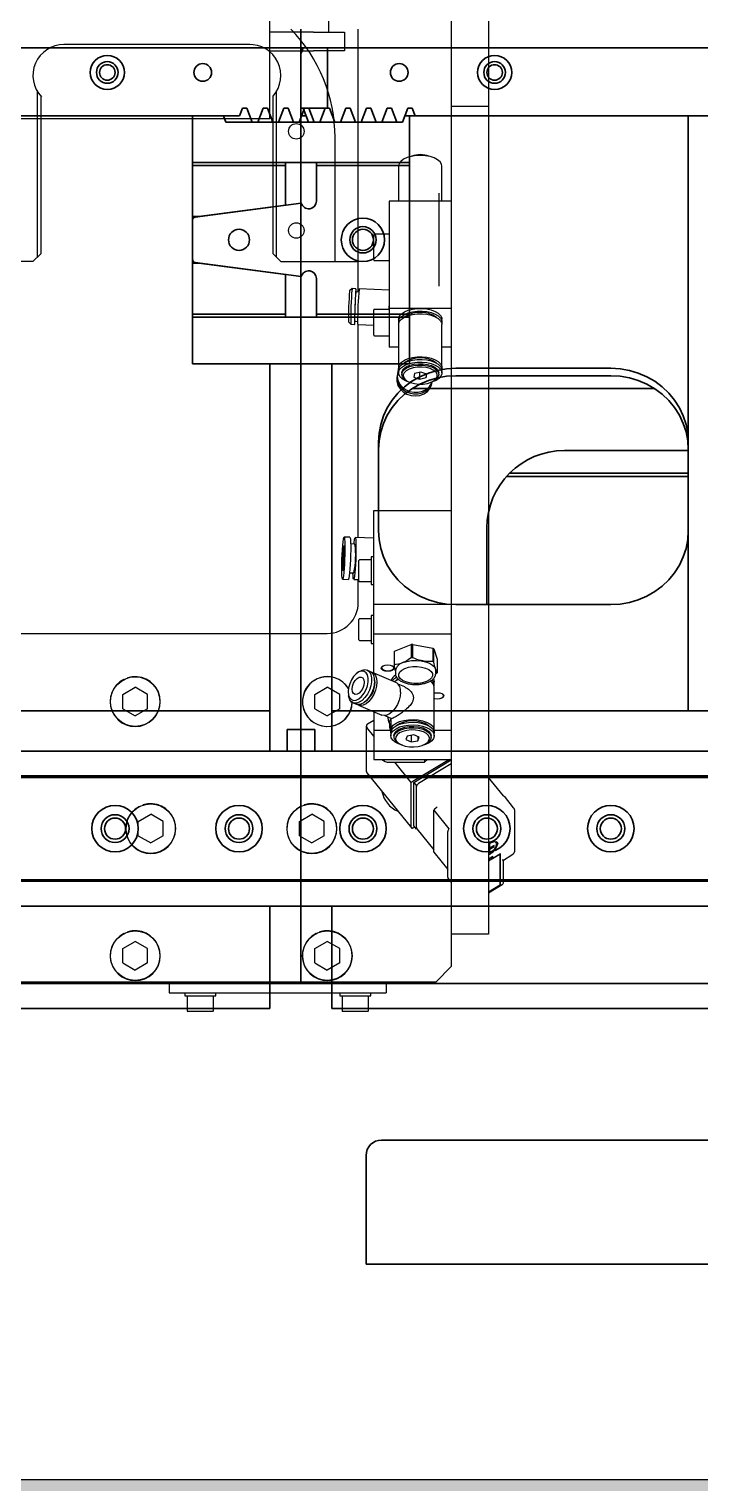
# Model space of a CAD drawing. Header units: inches. Extents: x 16559 to 58559, y 6500 to 36200.
# Drawn here: x 24756.8 to 24973.3, y 29473.2 to 29942.3 of the extents above; entities that cross this region are included whole.
import ezdxf

# ---------------------------------------------------------------- set-up
doc = ezdxf.new("R2010")
doc.units = ezdxf.units.IN
doc.header["$LTSCALE"] = 300
for name, color, linetype in [('CAPANNONE', 4, 'Continuous'), ('MACCHINA', 40, 'Continuous'), ('MORSE', 41, 'Continuous')]:
    doc.layers.add(name, color=color, linetype=linetype)
doc.layers.add('GUIDE', color=4, linetype='Continuous', lineweight=35)

# ---------------------------------------------------------------- blocks, each defined once
blk = doc.blocks.new('A$C2460d640')
at = {"layer": 'GUIDE'}
for p, q in [((0, 269), (0, 275)), ((8.51, 269), (-991.49, 269)), ((8.51, 249.5), (8.51, 269)), ((-19.82, 247), (-18.86, 249.5)), ((-18.86, 249.5), (-17.45, 249.5)), ((-17.45, 249.5), (-15.72, 245)), ((-13.93, 245), (-12.19, 249.5)), ((-12.19, 249.5), (-10.79, 249.5)), ((-10.79, 249.5), (-9.05, 245)), ((-7.26, 245), (-5.52, 249.5)), ((-5.52, 249.5), (-4.12, 249.5)), ((-4.12, 249.5), (-2.38, 245)), ((-0.59, 245), (1.14, 249.5)), ((1.14, 249.5), (2.55, 249.5)), ((2.55, 249.5), (4.28, 245)), ((6.07, 245), (7.81, 249.5)), ((7.81, 249.5), (8.51, 249.5)), ((-19.82, 247), (-963.16, 247)), ((-35, 232), (-35, 247)), ((-24.23, 245), (-25, 247)), ((-15.72, 245), (-24.23, 245)), ((-15.72, 245), (-13.93, 245)), ((-9.05, 245), (-13.93, 245)), ((-9.05, 245), (-7.26, 245)), ((-2.38, 245), (-7.26, 245)), ((-2.38, 245), (-0.59, 245)), ((4.28, 245), (-0.59, 245)), ((0, 232), (0, 245)), ((4.28, 245), (6.07, 245)), ((0, 232), (-35, 232)), ((-35, 182), (-35, 232)), ((0, 232), (0, 182)), ((-35, 167), (-35, 182)), ((-35, 182), (0, 182)), ((0, 167), (0, 182)), ((-35, 167), (0, 167)), ((-10, 55), (-10, 167)), ((0, 49), (0, 167)), ((-10, 55), (-2190, 55)), ((-10, 55), (-10, 42)), ((0, 49), (-4.5, 49)), ((-4.5, 42), (-4.5, 49)), ((0, 42), (0, 49)), ((0, 42), (-2200, 42)), ((0, 34), (0, 42)), ((0, 34), (-2000, 34)), ((0, 33.5), (-2000, 33.5)), ((0, 34), (0, 33.5)), ((0, 33.5), (0, 0.5)), ((0, 0.5), (-2000, 0.5)), ((0, 0), (-2000, 0)), ((0, 0.5), (0, 0)), ((0, -8), (0, 0)), ((0, -8), (-2200, -8)), ((-10, -8), (-10, -33)), ((0, -33), (0, -8)), ((-10, -33), (-2190, -33)), ((-10, -33), (0, -33)), ((-10, -41), (-10, -33)), ((-10, -41), (-2190, -41))]:
    blk.add_line(p, q, dxfattribs=at)
for centre, radius in [((-62.5, 261), 5.5), ((-62.5, 261), 3.5), ((-62.5, 261), 2.5), ((-31.7, 261), 2.85), ((-20, 207), 3.4), ((-60, 17), 7.5), ((-20, 17), 7.5), ((-60, 17), 4.5), ((-60, 17), 3.4), ((-20, 17), 4.5), ((-20, 17), 3.4)]:
    blk.add_circle(centre, radius, dxfattribs=at)
blk = doc.blocks.new('A$C17fb79fa')
at = {"layer": 'GUIDE'}
for p, q in [((0, 275), (0, 269)), ((1.77, 269), (0, 269)), ((0, 269), (0, 255)), ((0.71, 269), (0, 267)), ((8.51, 269), (1.77, 269)), ((1008.51, 269), (8.51, 269)), ((8.51, 269), (8.51, 249.5)), ((0, 249.5), (0, 267)), ((0, 249.5), (0, 247)), ((0, 249.5), (8.51, 249.5)), ((2.44, 245), (0.7, 249.5)), ((8.51, 249.5), (9.21, 249.5)), ((9.21, 249.5), (10.95, 245)), ((12.74, 245), (14.48, 249.5)), ((14.48, 249.5), (15.88, 249.5)), ((15.88, 249.5), (17.62, 245)), ((19.4, 245), (21.14, 249.5)), ((21.14, 249.5), (22.55, 249.5)), ((22.55, 249.5), (24.28, 245)), ((26.07, 245), (27.81, 249.5)), ((27.81, 249.5), (29.21, 249.5)), ((29.21, 249.5), (30.95, 245)), ((32.74, 245), (34.48, 249.5)), ((34.48, 249.5), (35.88, 249.5)), ((35.88, 249.5), (36.84, 247)), ((1.67, 247), (0, 247)), ((0, 247), (0, 232)), ((10.95, 245), (2.44, 245)), ((10.95, 245), (12.74, 245)), ((17.62, 245), (12.74, 245)), ((17.62, 245), (19.4, 245)), ((24.28, 245), (19.4, 245)), ((24.28, 245), (26.07, 245)), ((30.95, 245), (26.07, 245)), ((30.95, 245), (32.74, 245)), ((36.84, 247), (33.51, 247)), ((35, 232), (35, 247)), ((980.18, 247), (36.84, 247)), ((125, 247), (125, 239)), ((125, 55), (125, 239)), ((-35, 232), (-5, 232)), ((-35, 231), (-35, 232)), ((-5, 231), (-35, 231)), ((-35, 214.5), (-35, 231)), ((-5, 232), (-5, 231)), ((-5, 231), (-5, 218.18)), ((5, 232), (0, 232)), ((0, 218.84), (0, 232)), ((5, 232), (35, 232)), ((5, 231), (5, 232)), ((5, 231), (5, 219.5)), ((35, 231), (5, 231)), ((35, 232), (35, 231)), ((35, 183), (35, 231)), ((0.09, 218.85), (-34.13, 214.35)), ((-5, 218.18), (-32.98, 214.5)), ((-32.98, 214.5), (-35, 214.5)), ((-35, 213.36), (-35, 200.64)), ((-35, 199.5), (-35, 183)), ((-32.98, 199.5), (-35, 199.5)), ((-34.13, 199.65), (0.09, 195.15)), ((-5, 195.82), (-32.98, 199.5)), ((-5, 183), (-5, 195.82)), ((0, 182), (0, 195.16)), ((5, 194.5), (5, 183)), ((-35, 183), (-5, 183)), ((-35, 182), (-35, 183)), ((-5, 183), (-5, 182)), ((5, 183), (35, 183)), ((5, 182), (5, 183)), ((35, 183), (35, 182)), ((-5, 182), (-35, 182)), ((0, 182), (0, 167)), ((0, 182), (5, 182)), ((35, 182), (5, 182)), ((35, 167), (35, 182)), ((35, 167), (0, 167)), ((0, 167), (0, 49)), ((10, 55), (10, 167)), ((100, 165.57), (50, 165.57)), ((100, 163.16), (50, 163.16)), ((114.11, 159), (35.89, 159)), ((25, 141.73), (25, 113.12)), ((125, 139), (85, 139)), ((125, 131.66), (67.3, 131.66)), ((125, 130.66), (66.36, 130.66)), ((60, 114), (60, 89.28)), ((50, 89.28), (100, 89.28)), ((10, 55), (10, 42)), ((3990, 55), (10, 55)), ((4.5, 49), (0, 49)), ((0, 49), (0, 42)), ((4.5, 49), (4.5, 42)), ((4000, 42), (0, 42)), ((0, 42), (0, 34)), ((4000, 34), (0, 34)), ((0, 34), (0, 33.5)), ((4000, 33.5), (0, 33.5)), ((0, 33.5), (0, 0.5)), ((4000, 0.5), (0, 0.5)), ((0, 0.5), (0, 0)), ((4000, 0), (0, 0)), ((0, 0), (0, -8)), ((4000, -8), (0, -8)), ((0, -8), (0, -33)), ((10, -8), (10, -33)), ((10, -33), (0, -33)), ((3990, -33), (10, -33)), ((10, -41), (10, -33)), ((3990, -41), (10, -41)), ((385.53, -83.5), (26, -83.5)), ((21, -88.5), (21, -119.5)), ((21, -119.5), (21, -123.5)), ((425.53, -123.5), (21, -123.5))]:
    blk.add_line(p, q, dxfattribs=at)
at = {"layer": 'GUIDE', "flags": 128}
for points in [[(50, 165.57), (46.99, 165.39), (44.02, 164.87), (41.13, 164.02), (38.38, 162.84), (35.8, 161.35), (33.42, 159.57), (31.29, 157.54), (29.43, 155.27), (27.86, 152.81), (26.62, 150.18), (25.73, 147.43), (25.18, 144.6), (25, 141.73)], [(125, 141.73), (124.82, 144.6), (124.27, 147.43), (123.38, 150.18), (122.14, 152.81), (120.57, 155.27), (118.71, 157.54), (116.58, 159.57), (114.2, 161.35), (111.62, 162.84), (108.87, 164.02), (105.98, 164.87), (103.01, 165.39), (100, 165.57)], [(50, 163.16), (46.99, 162.98), (44.02, 162.46), (41.13, 161.61), (38.38, 160.43), (35.8, 158.94), (33.42, 157.16), (31.29, 155.13), (29.43, 152.86), (27.86, 150.4), (26.62, 147.77), (25.73, 145.02), (25.18, 142.19), (25, 139.32)], [(125, 139.32), (124.82, 142.19), (124.27, 145.02), (123.38, 147.77), (122.14, 150.4), (120.57, 152.86), (118.71, 155.13), (116.58, 157.16), (114.2, 158.94), (111.62, 160.43), (108.87, 161.61), (105.98, 162.46), (103.01, 162.98), (100, 163.16)], [(25, 113.12), (25.18, 110.25), (25.73, 107.41), (26.62, 104.67), (27.86, 102.04), (29.43, 99.58), (31.29, 97.31), (33.42, 95.28), (35.8, 93.5), (38.38, 92.01), (41.13, 90.83), (44.02, 89.97), (46.99, 89.45), (50, 89.28)], [(100, 89.28), (103.01, 89.45), (105.98, 89.97), (108.87, 90.83), (111.62, 92.01), (114.2, 93.5), (116.58, 95.28), (118.71, 97.31), (120.57, 99.58), (122.14, 102.04), (123.38, 104.67), (124.27, 107.41), (124.82, 110.25), (125, 113.12)]]:
    blk.add_lwpolyline(points, dxfattribs=at)
at = {"layer": 'GUIDE'}
for centre, radius in [((31.7, 261), 2.85), ((62.5, 261), 5.5), ((62.5, 261), 3.5), ((62.5, 261), 2.5), ((20, 207), 7), ((20, 207), 4.25), ((20, 207), 3.4), ((20, 17), 7.5), ((60, 17), 7.5), ((100, 17), 7.5), ((20, 17), 4.5), ((20, 17), 3.4), ((60, 17), 4.5), ((60, 17), 3.4), ((100, 17), 4.5), ((100, 17), 3.4)]:
    blk.add_circle(centre, radius, dxfattribs=at)
for centre, radius, start, end in [((2.5, 219.5), 2.5, 195, 0), ((-34, 213.36), 1, 97.5, 180), ((-34, 200.64), 1, 180, 262.5), ((2.5, 194.5), 2.5, 0, 165), ((85, 114), 25, 90, 180), ((26, -88.5), 5, 90, 180)]:
    blk.add_arc(centre, radius, start, end, dxfattribs=at)
blk = doc.blocks.new('A$Ced154922')
at = {"layer": 'MACCHINA', "linetype": 'Continuous', "lineweight": 25}
for p, q in [((1109, -397.97), (1109, -392.97)), ((1090, -397.14), (1090, -394.31)), ((1090, -424.8), (1090, -397.14)), ((1104, -397.97), (1090, -397.97)), ((1104, -397.97), (1114, -397.97)), ((1114, -397.97), (1114, -403.97)), ((1090, -403.97), (1104, -403.97)), ((1114, -403.97), (1104, -403.97)), ((1090, -425.97), (964, -425.97)), ((1090, -425.97), (1090, -424.8))]:
    blk.add_line(p, q, dxfattribs=at)
blk = doc.blocks.new('A$C35a7cedc1')
at = {"layer": 'MORSE'}
for p, q in [((60.5, -80), (60.5, -689)), ((48.5, -150), (48.5, -699.5)), ((18.5, -481.83), (18.5, -397)), ((-16.5, -402), (-76.5, -402)), ((-85, -470.5), (-85, -417.27)), ((-8, -417.27), (-8, -470.5)), ((-84, -418.61), (-84, -469.5)), ((-9, -469.5), (-9, -418.61)), ((60.5, -422), (48.5, -422)), ((11, -472), (11, -432)), ((31.5, -441.19), (31.5, -441.27)), ((31.5, -441.27), (31.5, -452.49)), ((45.5, -452.49), (45.5, -441.27)), ((28.5, -452.49), (28.5, -499.64)), ((48.5, -452.49), (28.5, -452.49)), ((23.5, -471.49), (23.5, -463.39)), ((28.5, -463.19), (23.7, -463.19)), ((-86.5, -472), (-151.5, -472)), ((-84, -469.5), (-86.5, -472)), ((-6.5, -472), (-9, -469.5)), ((-6.5, -472), (18.5, -472)), ((23.7, -471.69), (28.5, -471.69)), ((16.48, -480.76), (15.7, -481.48)), ((17.73, -480.81), (16.48, -480.76)), ((18.62, -481.84), (17.69, -481.8)), ((28.5, -481.2), (18.73, -480.84)), ((23.5, -495.74), (23.5, -487.64)), ((28.5, -487.44), (23.7, -487.44)), ((48.5, -487.14), (28.5, -487.14)), ((15.34, -491.47), (16.06, -492.25)), ((16.06, -492.25), (17.31, -492.3)), ((17.35, -491.3), (18.28, -491.33)), ((18.31, -492.33), (23.5, -492.52)), ((18.5, -561.12), (18.5, -492.34)), ((31.5, -490.64), (31.5, -491.5)), ((31.5, -492.37), (31.5, -506.22)), ((45.47, -491.8), (45.45, -491.93)), ((45.5, -491.5), (45.5, -490.64)), ((45.5, -506.22), (45.5, -492.37)), ((23.7, -495.94), (28.5, -495.94)), ((31.5, -499.64), (28.5, -499.64)), ((48.5, -499.64), (45.5, -499.64)), ((31.5, -506.13), (31.13, -508.29)), ((45.47, -506.52), (45.45, -506.66)), ((31.05, -508.79), (30.94, -509.41)), ((31.5, -507.09), (31.5, -507.96)), ((32.5, -507.96), (32.5, -508.39)), ((33.6, -510.12), (34.01, -510.41)), ((36.61, -508.16), (36.41, -509.31)), ((36.41, -509.31), (38.3, -509.97)), ((38.7, -507.67), (36.61, -508.16)), ((38.3, -507.76), (38.3, -509.97)), ((38.3, -509.97), (40.39, -509.48)), ((40.59, -508.33), (38.7, -507.67)), ((40.39, -508.26), (40.39, -509.48)), ((40.39, -509.48), (40.59, -508.33)), ((42.27, -511.35), (42.36, -510.88)), ((42.99, -510.41), (43.4, -510.12)), ((44.5, -508.39), (44.5, -507.96)), ((45.5, -507.96), (45.5, -507.09)), ((23.5, -552.37), (48.5, -552.37)), ((23.5, -604.77), (23.5, -552.37)), ((15.81, -560.97), (13.92, -560.91)), ((23.5, -561.31), (17.51, -561.09)), ((23.5, -561.87), (23.5, -561.87)), ((48.5, -561.87), (48.5, -561.87)), ((17.43, -563.19), (16.05, -563.14)), ((23.5, -567.27), (22.7, -567.27)), ((22.7, -567.27), (22.7, -576.27)), ((18.7, -575.07), (18.7, -568.47)), ((22.7, -568.27), (18.9, -568.27)), ((13.42, -574.5), (15.31, -574.57)), ((15.71, -572.43), (17.09, -572.48)), ((17.01, -574.58), (18.7, -574.64)), ((18.5, -582), (18.5, -574.63)), ((18.9, -575.27), (22.7, -575.27)), ((22.7, -576.27), (23.5, -576.27)), ((23.5, -586.27), (22.7, -586.27)), ((22.7, -586.27), (22.7, -595.27)), ((48.5, -582.68), (23.5, -582.68)), ((18.7, -594.07), (18.7, -587.47)), ((22.7, -587.27), (18.9, -587.27)), ((-158.7, -592), (8.5, -592)), ((18.9, -594.27), (22.7, -594.27)), ((22.7, -595.27), (23.5, -595.27)), ((23.5, -592.18), (48.5, -592.18)), ((30.23, -597.76), (35.53, -595.58)), ((35.53, -595.58), (35.53, -599.91)), ((36.08, -599.87), (36.08, -595.54)), ((36.08, -595.54), (42.5, -596.75)), ((30.03, -598.02), (30.03, -602.35)), ((30.23, -602.09), (30.23, -597.76)), ((42.5, -596.75), (42.5, -601.08)), ((42.86, -601.29), (42.86, -596.96)), ((42.86, -596.96), (43.97, -600.35)), ((43.97, -600.35), (43.97, -604.68)), ((18.7, -604.39), (18.18, -604.76)), ((22.27, -604.25), (21.31, -603.84)), ((30.64, -607.81), (23.03, -604.57)), ((30.52, -603.95), (30.52, -604.99)), ((43.48, -604.99), (43.47, -605.16)), ((43.48, -604.99), (43.48, -603.95)), ((43.55, -605.08), (43.77, -604.94)), ((-57.5, -611.69), (-53.5, -609.38)), ((-57.15, -606.83), (-57.13, -606.87)), ((-55.98, -606.39), (-56, -606.35)), ((-49.5, -611.69), (-53.5, -609.38)), ((4.5, -611.69), (8.5, -609.38)), ((4.85, -606.83), (4.87, -606.87)), ((6.02, -606.39), (6, -606.35)), ((12.5, -611.69), (8.5, -609.38)), ((33.47, -609.29), (31.41, -608.41)), ((43, -608.55), (43, -607.68)), ((43, -623.27), (43, -609.42)), ((-57.5, -616.31), (-57.5, -611.69)), ((-49.5, -616.31), (-49.5, -611.69)), ((4.5, -616.31), (4.5, -611.69)), ((12.5, -616.31), (12.5, -611.69)), ((15.3, -611.52), (15.39, -612.16)), ((16.81, -614.42), (17.76, -614.83)), ((-57.5, -616.31), (-53.5, -618.62)), ((-49.5, -616.31), (-53.5, -618.62)), ((4.5, -616.31), (8.5, -618.62)), ((12.5, -616.31), (8.5, -618.62)), ((18.52, -615.15), (26.13, -618.39)), ((23.5, -617.27), (23.5, -632.68)), ((27.1, -618.53), (29.17, -619.41)), ((28.03, -618.93), (28.03, -619.35)), ((28.23, -619.09), (28.23, -619.01)), ((21.07, -621.9), (21.07, -636.4)), ((23.5, -625.18), (21.25, -622.4)), ((21.5, -621.19), (23.5, -619.98)), ((23.5, -623.18), (28.9, -623.18)), ((28.52, -620.95), (28.52, -621.99)), ((29, -619.34), (29, -623.27)), ((43, -623.18), (48.5, -623.18)), ((29, -624.14), (29, -625)), ((30, -625), (30, -625.44)), ((31.1, -627.17), (31.51, -627.46)), ((34.24, -625.12), (33.82, -626.26)), ((33.82, -626.26), (35.58, -627.01)), ((36.42, -624.74), (34.24, -625.12)), ((35.58, -624.88), (35.58, -627.01)), ((35.58, -627.01), (37.76, -626.62)), ((38.18, -625.48), (36.42, -624.74)), ((37.76, -625.31), (37.76, -626.62)), ((37.76, -626.62), (38.18, -625.48)), ((40.49, -627.46), (40.9, -627.17)), ((42, -625.44), (42, -625)), ((43, -625), (43, -624.14)), ((23.5, -632.68), (48.5, -632.68)), ((47.88, -632.68), (35.59, -640.13)), ((36.41, -640.14), (48.5, -632.81)), ((39.85, -632.68), (39.85, -633.56)), ((39.85, -633.56), (40.85, -632.68)), ((48.5, -632.31), (48.5, -632.31)), ((21.3, -637.03), (35.63, -654.77)), ((28.5, -633.56), (39.85, -633.56)), ((35.59, -640.13), (30.27, -633.56)), ((48.5, -634.06), (37.91, -640.48)), ((35.59, -654.63), (35.59, -640.13)), ((36.41, -654.14), (36.41, -640.14)), ((36.41, -640.14), (37.27, -641.2)), ((37.27, -655.2), (37.26, -641.41)), ((37.27, -641.34), (37.27, -641.2)), ((65.32, -644.43), (60.5, -638.47)), ((-50.98, -647.39), (-51, -647.35)), ((1.02, -647.39), (1, -647.35)), ((68.61, -648.26), (65.63, -644.57)), ((-52.5, -652.69), (-48.5, -650.38)), ((-52.15, -647.83), (-52.13, -647.87)), ((-44.5, -652.69), (-48.5, -650.38)), ((-0.5, -652.69), (3.5, -650.38)), ((-0.15, -647.83), (-0.13, -647.87)), ((7.5, -652.69), (3.5, -650.38)), ((42.87, -649.05), (47.75, -655.08)), ((42.87, -662.6), (42.87, -649.05)), ((69.05, -661.77), (69.05, -649.52)), ((-52.5, -657.31), (-52.5, -652.69)), ((-44.5, -657.31), (-44.5, -652.69)), ((-0.5, -657.31), (-0.5, -652.69)), ((7.5, -657.31), (7.5, -652.69)), ((37.27, -655.2), (36.41, -654.14)), ((36.41, -654.64), (36.68, -654.47)), ((37.44, -655.1), (37.27, -655.2)), ((37.4, -655.04), (42.87, -661.81)), ((47.36, -670.71), (47.36, -655.96)), ((-52.5, -657.31), (-48.5, -659.62)), ((-44.5, -657.31), (-48.5, -659.62)), ((-0.5, -657.31), (3.5, -659.62)), ((7.5, -657.31), (3.5, -659.62)), ((60.5, -660.63), (60.99, -661.23)), ((60.5, -660.66), (60.52, -660.65)), ((60.5, -661.03), (60.99, -661.63)), ((60.99, -661.23), (60.99, -660.02)), ((62.35, -660.41), (60.99, -661.23)), ((60.99, -661.63), (62.35, -660.81)), ((62.14, -660.54), (62.35, -660.81)), ((62.99, -659.5), (62.77, -659.17)), ((63.12, -659.88), (62.99, -659.52)), ((42.87, -662.6), (47.36, -668.14)), ((60.83, -662.81), (60.5, -662.42)), ((64.18, -663.3), (60.5, -665.54)), ((60.5, -664.73), (61.89, -663.89)), ((61.61, -664.26), (60.5, -664.93)), ((60.99, -662.85), (60.99, -661.63)), ((61.5, -664.13), (61.61, -664.26)), ((61.61, -664.26), (61.89, -664.61)), ((64.39, -663.1), (61.89, -664.61)), ((61.89, -664.61), (61.89, -663.89)), ((64.27, -673.16), (64.27, -663.17)), ((64.39, -673.15), (64.39, -663.1)), ((65.33, -665.15), (68.09, -663.48)), ((65.39, -672.19), (65.39, -665.05)), ((47.48, -671.11), (48.5, -672.37)), ((60.5, -675.72), (64.91, -673.05)), ((64.39, -673.15), (60.5, -675.54)), ((64.27, -673), (64.39, -673.15)), ((-57.15, -688.83), (-57.13, -688.87)), ((-55.98, -688.39), (-56, -688.35)), ((4.85, -688.83), (4.87, -688.87)), ((6.02, -688.39), (6, -688.35)), ((60.5, -689), (48.5, -689)), ((-57.5, -693.69), (-53.5, -691.38)), ((-57.5, -698.31), (-57.5, -693.69)), ((-49.5, -693.69), (-53.5, -691.38)), ((-49.5, -698.31), (-49.5, -693.69)), ((4.5, -693.69), (8.5, -691.38)), ((4.5, -698.31), (4.5, -693.69)), ((12.5, -693.69), (8.5, -691.38)), ((12.5, -698.31), (12.5, -693.69)), ((-57.5, -698.31), (-53.5, -700.62)), ((-49.5, -698.31), (-53.5, -700.62)), ((4.5, -698.31), (8.5, -700.62)), ((12.5, -698.31), (8.5, -700.62)), ((43.5, -704.5), (48.5, -699.5)), ((43.5, -704.5), (-196.5, -704.5)), ((-74, -704.5), (-73.5, -705)), ((-73.5, -704.5), (-73.5, -705)), ((28.5, -705), (-73.5, -705)), ((-42.5, -705), (-42.5, -708)), ((-42.5, -708), (27.5, -708)), ((-37.5, -708), (-37.5, -709)), ((-35, -704.5), (-35, -705)), ((-30, -705), (-30, -704.5)), ((-27.5, -709), (-27.5, -708)), ((12.5, -708), (12.5, -709)), ((15, -704.5), (15, -705)), ((20, -705), (20, -704.5)), ((22.5, -709), (22.5, -708)), ((27.5, -705), (27.5, -708)), ((28.5, -705), (28.5, -704.5)), ((28.5, -705), (29, -704.5)), ((-37.5, -709), (-27.5, -709)), ((-36.75, -709), (-36.75, -713.8)), ((-28.25, -713.8), (-28.25, -709)), ((12.5, -709), (22.5, -709)), ((13.25, -709), (13.25, -713.8)), ((21.75, -713.8), (21.75, -709)), ((-28.45, -714), (-36.55, -714)), ((21.55, -714), (13.45, -714))]:
    blk.add_line(p, q, dxfattribs=at)
at = {"layer": 'MORSE', "color": 4}
for p, q in [((44.5, -450), (44.5, -480)), ((60.5, -497), (60.5, -527))]:
    blk.add_line(p, q, dxfattribs=at)
at = {"layer": 'MORSE', "flags": 128}
for points in [[(45.5, -441.27), (45.36, -440.58), (44.88, -439.83), (44.08, -439.16), (43, -438.59), (41.69, -438.16), (40.22, -437.88), (38.67, -437.77), (37.11, -437.84), (35.62, -438.08), (34.27, -438.48), (33.14, -439.02), (32.27, -439.68), (31.72, -440.41), (31.5, -441.19)], [(17.76, -481.81), (17.76, -481.26), (17.74, -480.87), (17.71, -480.84), (17.67, -481.17), (17.62, -481.83), (17.56, -482.8), (17.5, -483.99), (17.44, -485.35), (17.39, -486.79), (17.34, -488.21), (17.31, -489.53), (17.28, -490.66), (17.28, -491.53)], [(31.5, -490.64), (31.53, -490.34), (31.83, -489.57), (32.47, -488.85), (33.42, -488.23), (34.62, -487.72), (36.01, -487.36), (37.53, -487.17), (39.1, -487.15), (40.63, -487.3), (42.06, -487.62), (43.31, -488.09), (44.32, -488.69), (45.04, -489.39), (45.43, -490.15), (45.5, -490.64)], [(17.28, -491.53), (17.28, -492.09), (17.31, -492.3), (17.34, -492.15), (17.39, -491.64), (17.41, -491.3)], [(17.32, -490.66), (17.33, -491.15), (17.35, -491.3)], [(31.5, -492.37), (31.53, -492.07), (31.83, -491.3), (32.47, -490.59), (33.42, -489.96), (34.62, -489.46), (36.01, -489.1), (37.53, -488.9), (39.1, -488.88), (40.63, -489.03), (42.06, -489.35), (43.31, -489.83), (44.32, -490.43), (45.04, -491.12), (45.43, -491.88), (45.5, -492.37)], [(31.55, -491.93), (31.53, -491.2), (31.83, -490.43), (32.47, -489.72), (33.42, -489.09), (34.62, -488.59), (36.01, -488.23), (37.53, -488.04), (39.1, -488.01), (40.63, -488.17), (42.06, -488.49), (43.31, -488.96), (44.32, -489.56), (45.04, -490.26), (45.43, -491.02), (45.47, -491.8)], [(31.5, -507.09), (31.53, -506.79), (31.83, -506.02), (32.47, -505.31), (33.42, -504.68), (34.62, -504.18), (36.01, -503.82), (37.53, -503.62), (39.1, -503.6), (40.63, -503.76), (42.06, -504.08), (43.31, -504.55), (44.32, -505.15), (45.04, -505.84), (45.43, -506.6), (45.5, -507.09)], [(31.55, -506.66), (31.53, -505.93), (31.83, -505.16), (32.47, -504.44), (33.42, -503.82), (34.62, -503.31), (36.01, -502.95), (37.53, -502.76), (39.1, -502.74), (40.63, -502.89), (42.06, -503.21), (43.31, -503.68), (44.32, -504.28), (45.04, -504.98), (45.43, -505.74), (45.47, -506.52)], [(35.41, -511.1), (34.94, -510.97), (33.69, -510.5), (32.68, -509.9), (31.96, -509.2), (31.57, -508.44), (31.53, -507.66), (31.83, -506.89), (32.47, -506.17), (33.42, -505.55), (34.62, -505.04), (36.01, -504.68), (37.53, -504.49), (39.1, -504.47), (40.63, -504.62), (42.06, -504.94), (43.31, -505.41), (44.32, -506.01), (45.04, -506.71), (45.43, -507.47), (45.47, -508.25)], [(32.5, -507.96), (32.63, -507.33), (33.13, -506.62), (33.96, -505.99), (35.08, -505.49), (36.42, -505.14), (37.88, -504.97), (39.38, -504.99), (40.83, -505.19), (42.13, -505.57), (43.21, -506.1), (43.98, -506.74), (44.42, -507.46), (44.5, -507.96)], [(33.6, -510.12), (33.36, -509.94), (32.75, -509.25), (32.5, -508.51), (32.63, -507.76), (33.13, -507.05), (33.96, -506.43), (35.08, -505.92), (36.42, -505.58), (37.88, -505.4), (39.38, -505.42), (40.83, -505.62), (42.13, -506), (43.21, -506.53), (43.98, -507.17), (44.42, -507.89), (44.48, -508.64)], [(43.98, -509.06), (43.91, -508.34), (43.48, -507.65), (42.71, -507.05), (41.65, -506.57), (40.37, -506.24), (38.97, -506.08), (37.53, -506.11), (36.17, -506.33), (34.96, -506.72), (33.99, -507.25), (33.33, -507.89), (33.02, -508.59), (33.09, -509.3), (33.52, -509.99), (34.29, -510.59), (35.35, -511.08), (36.63, -511.41), (38.03, -511.56), (39.47, -511.53), (40.83, -511.31), (42.04, -510.92), (43.01, -510.39), (43.67, -509.76), (43.98, -509.06)], [(30.94, -509.41), (30.92, -509.51), (30.92, -510.76), (31.28, -511.99), (31.97, -513.11), (32.95, -514.06), (34.17, -514.78), (35.53, -515.23), (36.97, -515.37), (38.38, -515.19), (39.68, -514.72), (40.78, -513.97), (41.63, -512.99), (42.16, -511.86), (42.27, -511.35)], [(31.1, -508.54), (30.98, -509.51), (31.16, -510.76), (31.69, -511.94), (32.54, -512.99), (33.64, -513.83), (34.94, -514.42), (36.35, -514.71), (37.79, -514.69), (39.15, -514.37), (40.37, -513.75), (41.35, -512.88), (42.04, -511.82), (42.35, -510.88)], [(31.13, -508.29), (31.07, -509.01), (31.25, -510.26), (31.78, -511.44), (32.62, -512.49), (33.73, -513.33), (35.03, -513.92), (36.44, -514.21), (37.87, -514.2), (39.24, -513.87), (40.45, -513.25), (41.43, -512.38), (42.13, -511.32), (42.3, -510.9)], [(45.47, -508.25), (45.17, -509.02), (44.53, -509.74), (43.58, -510.36), (42.38, -510.87), (41.59, -511.1)], [(13.17, -571.09), (13.18, -569.64), (13.22, -568.09), (13.29, -566.51), (13.37, -565), (13.47, -563.64), (13.58, -562.49), (13.7, -561.62), (13.81, -561.09), (13.92, -560.91), (14.01, -561.09), (14.09, -561.63), (14.14, -562.5), (14.16, -563.65), (14.16, -565.02), (14.14, -566.53), (14.09, -568.1), (14.01, -569.66), (13.92, -571.11), (13.81, -572.37), (13.7, -573.38), (13.58, -574.09), (13.47, -574.45), (13.37, -574.45), (13.29, -574.08), (13.22, -573.37), (13.18, -572.36), (13.17, -571.09)], [(15.81, -560.97), (15.91, -561.16), (15.98, -561.7), (16.03, -562.57), (16.06, -563.72), (16.06, -565.09), (16.03, -566.6), (15.98, -568.17), (15.91, -569.73), (15.81, -571.17), (15.71, -572.44), (15.59, -573.45), (15.48, -574.16), (15.37, -574.52), (15.31, -574.57)], [(17.12, -563.17), (17.17, -562.66), (17.29, -561.8), (17.4, -561.27), (17.51, -561.09), (17.6, -561.27), (17.67, -561.81), (17.72, -562.67), (17.75, -563.81), (17.75, -565.17), (17.72, -566.67), (17.67, -568.23), (17.6, -569.77), (17.51, -571.21), (17.4, -572.47), (17.29, -573.47), (17.17, -574.17), (17.06, -574.53), (16.96, -574.53), (16.88, -574.17), (16.82, -573.46), (16.78, -572.47)], [(13.96, -565.71), (13.95, -564.77), (13.91, -564.1), (13.85, -563.75), (13.78, -563.75), (13.69, -564.1), (13.6, -564.77), (13.52, -565.7), (13.45, -566.81), (13.4, -567.99), (13.38, -569.16), (13.38, -570.19), (13.4, -571), (13.45, -571.52), (13.52, -571.7), (13.6, -571.52), (13.69, -571.01), (13.78, -570.2), (13.85, -569.17), (13.91, -568), (13.95, -566.82), (13.96, -565.71)], [(15.25, -610.79), (15.37, -611.89), (15.72, -612.76), (16.28, -613.35), (17, -613.61), (17.83, -613.51), (18.71, -613.08), (19.58, -612.33), (20.36, -611.33), (21, -610.14), (21.46, -608.87), (21.7, -607.59), (21.7, -606.41), (21.46, -605.42), (21, -604.68), (20.36, -604.25), (19.58, -604.17), (18.71, -604.44), (17.83, -605.04), (17, -605.92), (16.28, -607.02), (15.72, -608.26), (15.37, -609.55), (15.25, -610.79)], [(18.7, -604.39), (18.83, -604.3), (19.76, -603.83), (20.65, -603.69), (21.44, -603.9), (22.08, -604.43), (22.53, -605.26), (22.76, -606.34), (22.76, -607.58), (22.53, -608.93), (22.08, -610.29), (21.44, -611.57), (20.65, -612.71), (19.76, -613.61), (18.83, -614.24), (17.91, -614.54), (17.06, -614.51), (16.34, -614.14), (15.79, -613.45), (15.45, -612.49), (15.39, -612.16)], [(22.63, -604.45), (22.77, -604.48), (23.49, -604.86), (24.04, -605.54), (24.38, -606.5), (24.5, -607.67)], [(28, -604.23), (27.2, -604.15), (26.52, -603.93), (26.06, -603.59), (25.9, -603.18), (26.06, -602.78), (26.52, -602.44), (27.2, -602.21), (28, -602.13), (28.8, -602.21), (29.48, -602.44), (29.94, -602.78), (30.1, -603.18), (29.94, -603.59), (29.48, -603.93), (28.8, -604.15), (28, -604.23)], [(26.33, -602.55), (26.15, -602.72), (26, -603.1), (26.15, -603.48), (26.59, -603.8), (27.23, -604.02), (28, -604.1), (28.77, -604.02), (29.41, -603.8), (29.85, -603.48), (30, -603.1)], [(30, -603.1), (29.85, -602.72), (29.67, -602.55)], [(33.52, -603.3), (34.74, -602.92), (36.11, -602.71), (37.54, -602.69), (38.94, -602.85), (40.2, -603.19), (41.24, -603.68), (42, -604.29), (42.41, -604.98), (42.46, -605.69), (42.13, -606.39), (41.46, -607.02), (40.48, -607.54), (39.26, -607.92), (37.89, -608.13), (36.46, -608.15), (35.06, -607.99), (33.8, -607.65), (32.76, -607.16), (32, -606.55), (31.59, -605.86), (31.54, -605.15), (31.87, -604.45), (32.54, -603.82), (33.52, -603.3)], [(32.89, -601.44), (34.21, -601.02), (35.69, -600.77), (37.25, -600.71), (38.79, -600.83), (40.23, -601.14), (41.48, -601.61), (42.47, -602.21), (43.15, -602.92), (43.46, -603.68), (43.48, -603.95)], [(20.44, -607.75), (20.32, -608.7), (19.98, -609.68), (19.46, -610.57), (18.83, -611.25), (18.15, -611.64), (17.52, -611.71), (17, -611.43), (16.66, -610.85), (16.54, -610.03), (16.66, -609.07), (17, -608.09), (17.52, -607.21), (18.15, -606.53), (18.83, -606.13), (19.46, -606.07), (19.98, -606.34), (20.32, -606.93), (20.44, -607.75)], [(23.74, -607.35), (23.62, -608.65), (23.28, -610.02), (22.73, -611.35), (22.01, -612.57), (21.16, -613.6), (20.25, -614.37), (19.31, -614.84), (18.43, -614.97), (17.76, -614.83)], [(24.5, -607.67), (24.38, -608.98), (24.04, -610.34), (23.49, -611.67), (22.77, -612.89), (21.93, -613.92), (21.01, -614.69), (20.08, -615.16), (19.19, -615.3), (18.4, -615.09), (18.16, -614.95)], [(23.73, -606.97), (23.74, -607.01), (23.85, -608.05)], [(30.06, -607.57), (30.67, -607.15), (31.39, -606.78)], [(30.74, -607.11), (31.2, -606.75), (31.29, -606.69)], [(42.72, -606.71), (42.87, -607.02), (43, -607.68)], [(32.12, -610.91), (32, -612.22), (31.65, -613.58), (31.1, -614.92), (30.38, -616.13), (29.54, -617.16), (28.62, -617.93), (27.69, -618.4), (26.8, -618.54), (26.13, -618.39)], [(43, -611.26), (43.2, -611.21), (44, -611.13), (44.8, -611.21), (45.48, -611.44), (45.94, -611.78), (46.1, -612.18), (45.94, -612.59), (45.48, -612.93), (44.8, -613.15), (44, -613.23)], [(43, -612.96), (43.23, -613.02), (44, -613.1), (44.77, -613.02), (45.41, -612.8), (45.85, -612.48), (46, -612.1)], [(44, -613.23), (43.2, -613.15), (43, -613.11)], [(46, -612.1), (45.85, -611.72), (45.67, -611.55)], [(28.52, -620.95), (28.6, -620.43), (29, -619.72)], [(29.05, -623.71), (29, -623.16), (29.23, -622.38), (29.79, -621.65), (30.67, -621), (31.81, -620.47), (33.17, -620.07), (34.66, -619.84), (36.23, -619.77), (37.78, -619.89), (39.24, -620.17), (40.54, -620.61), (41.61, -621.18), (42.4, -621.86), (42.87, -622.6), (43, -623.39), (42.95, -623.71)], [(29, -624.14), (29, -624.03), (29.23, -623.25), (29.79, -622.52), (30.67, -621.87), (31.81, -621.33), (33.17, -620.94), (34.66, -620.7), (36.23, -620.64), (37.78, -620.75), (39.24, -621.04), (40.54, -621.47), (41.61, -622.05), (42.4, -622.72), (42.87, -623.47), (43, -624.14)], [(31.46, -627.67), (30.39, -627.1), (29.6, -626.42), (29.13, -625.67), (29, -624.89), (29.23, -624.12), (29.79, -623.39), (30.67, -622.74), (31.81, -622.2), (33.17, -621.8), (34.66, -621.57), (36.23, -621.51), (37.78, -621.62), (39.24, -621.9), (40.54, -622.34), (41.61, -622.91), (42.4, -623.59), (42.87, -624.34), (43, -625.12), (42.77, -625.89), (42.21, -626.62), (41.33, -627.27), (40.19, -627.81), (39.09, -628.14)], [(30, -625), (30.06, -624.59), (30.45, -623.86), (31.2, -623.21), (32.24, -622.67), (33.52, -622.27), (34.96, -622.05), (36.46, -622.01), (37.94, -622.17), (39.29, -622.5), (40.43, -622.98), (41.3, -623.6), (41.83, -624.3), (42, -625)], [(31.1, -627.17), (31.1, -627.17), (30.39, -626.5), (30.04, -625.77), (30.06, -625.02), (30.45, -624.29), (31.2, -623.64), (32.24, -623.1), (33.52, -622.71), (34.96, -622.48), (36.46, -622.45), (37.94, -622.6), (39.29, -622.93), (40.43, -623.42), (41.3, -624.03), (41.83, -624.73), (42, -625.48), (41.79, -626.23), (41.22, -626.92), (40.9, -627.17)], [(32.43, -627.96), (33.64, -628.35), (35.01, -628.58), (36.44, -628.61), (37.84, -628.46), (39.12, -628.14), (40.19, -627.65), (40.97, -627.05), (41.41, -626.37), (41.48, -625.65), (41.18, -624.95), (40.53, -624.31), (39.57, -623.78), (38.36, -623.39), (36.99, -623.17), (35.56, -623.13), (34.16, -623.28), (32.88, -623.61), (31.81, -624.09), (31.03, -624.69), (30.59, -625.37), (30.52, -626.09), (30.82, -626.79), (31.47, -627.43), (32.43, -627.96)], [(32.91, -628.14), (32.76, -628.11), (31.46, -627.67)], [(21.25, -636.9), (21.27, -636.99), (21.3, -637.03)], [(35.59, -654.63), (35.61, -654.72), (35.66, -654.79), (35.73, -654.83), (35.83, -654.84), (35.96, -654.83), (36.1, -654.79), (36.25, -654.72), (36.41, -654.64)], [(60.5, -659.99), (61.16, -659.61), (62.1, -659.25), (62.86, -659.18), (63.36, -659.4), (63.53, -659.89)], [(47.36, -670.71), (47.41, -670.98), (47.48, -671.11)]]:
    blk.add_lwpolyline(points, dxfattribs=at)
at = {"layer": 'MORSE'}
for centre, radius in [((-1.5, -430), 2.5), ((-1.5, -462), 2.5), ((-53.5, -614), 8), ((-48.5, -655), 8), ((3.5, -655), 8), ((-53.5, -696), 8), ((8.5, -696), 8)]:
    blk.add_circle(centre, radius, dxfattribs=at)
for centre, radius, start, end in [((-39, -432), 50, 0, 44.427), ((-76.5, -412), 10, 90, 223.4535), ((-16.5, -412), 10, 318.5904, 92.6367), ((38.5, -444.71), 7.22, 67.0655, 112.9345), ((38.5, -446.8), 9.09, 78.4976, 101.5024), ((23.7, -463.39), 0.2, 90, 180), ((23.7, -471.49), 0.2, 180, 270), ((102.76, -489.65), 87.44, 174.6397, 181.1944), ((119.37, -490.26), 103.33, 174.7272, 181.107), ((117.8, -490.45), 100.48, 175.0669, 180.1235), ((149.26, -491.69), 130.98, 175.2476, 179.9429), ((23.7, -487.64), 0.2, 90, 180), ((277.67, -495.98), 249.45, 177.3074, 178.0382), ((272.12, -495.8), 243.89, 177.3172, 178.0353), ((20.28, -491.87), 2.03, 171.4412, 193.3537), ((38.5, -497.58), 9.18, 55.0235, 124.9765), ((23.7, -495.74), 0.2, 180, 270), ((38.5, -512.3), 9.18, 55.0235, 124.9765), ((41.98, -507.95), 2.59, 303.1711, 344.5088), ((-10.73, -566.8), 28.39, 348.4654, 7.3184), ((18.9, -568.47), 0.2, 90, 180), ((18.9, -575.07), 0.2, 180, 270), ((8.5, -582), 10, 270, 0), ((18.9, -587.47), 0.2, 90, 180), ((18.9, -594.07), 0.2, 180, 270), ((36.98, -609.77), 14.26, 93.5892, 95.8053), ((32.49, -599.67), 2.96, 139.8048, 146.1293), ((36.98, -614.1), 14.26, 93.5892, 95.8053), ((39.55, -601.99), 6.02, 56.6389, 60.5795), ((20.67, -606.91), 3.1, 351.8107, 59.0708), ((32.49, -604), 2.96, 139.8048, 146.1293), ((33.58, -604.47), 3.11, 102.8236, 170.3043), ((39.55, -606.32), 6.02, 56.6389, 60.5795), ((41.51, -603.03), 2.96, 319.8048, 326.1293), ((-53.5, -614), 8.05, 116.9756, 108.0698), ((8.5, -614), 8.05, 116.9756, 357.9843), ((8.5, -614), 8, 31.4776, 0.9634), ((8.5, -614), 8.05, 31.8959, 108.0698), ((16.67, -608.07), 7.19, 304.4981, 0.1643), ((31.99, -608.24), 3.11, 117.668, 159.4274), ((32.91, -610.15), 4.47, 116.9842, 140.5797), ((29.05, -610.47), 3.1, 351.8107, 59.0708), ((40.42, -609.64), 2.59, 4.8981, 59.7752), ((40.88, -608.58), 2.11, 349.0157, 47.0391), ((30.49, -621), 2.96, 139.8048, 146.1293), ((21.88, -621.9), 0.799, 118.126, 218.8572), ((36, -629.36), 9.18, 55.0581, 124.9419), ((28.46, -629.76), 3.79, 230.3761, 270.5628), ((-48.5, -655), 8.05, 116.9756, 108.0698), ((3.5, -655), 8.05, 116.9756, 108.0698), ((34.78, -641.25), 8.85, 191.2772, 246.6359), ((65.3, -644.86), 0.433, 41.2606, 87.4138), ((46.48, -651.85), 4.56, 123.1331, 142.1722), ((67.05, -649.52), 2, 0, 38.9566), ((48.98, -656.15), 1.63, 138.9905, 173.4447), ((57.94, -658.24), 5.83, 296.0403, 343.5366), ((61.74, -660.61), 0.648, 342.0159, 17.9841), ((64.1, -663.16), 0.169, 299.4754, 354.0188), ((67.05, -661.77), 2, 301.2325, 0), ((64.1, -673.16), 0.167, 299.361, 358.6189), ((64.39, -672.19), 1, 301.2325, 0), ((-53.5, -696), 8.05, 116.9756, 108.0698), ((8.5, -696), 8.05, 116.9756, 108.0698), ((-36.55, -713.8), 0.2, 180, 270), ((-28.45, -713.8), 0.2, 270, 0), ((13.45, -713.8), 0.2, 180, 270), ((21.55, -713.8), 0.2, 270, 0)]:
    blk.add_arc(centre, radius, start, end, dxfattribs=at)
for points, knots in [([(35.53, -599.91), (34.92, -600.32), (33.34, -601.38), (31.51, -601.93), (30.39, -602.07), (30.23, -602.09)], [0, 0, 0, 0, 0.352191, 0.905246, 1, 1, 1, 1]), ([(42.5, -601.08), (41.9, -601.1), (40.69, -601.13), (38.51, -600.81), (36.99, -600.22), (36.08, -599.87)], [0, 0, 0, 0, 0.284197, 0.574865, 1, 1, 1, 1]), ([(30.03, -602.35), (30.13, -602.81), (30.29, -603.51), (30.46, -604.03), (30.52, -604.21)], [0, 0, 0, 0, 0.649074, 1, 1, 1, 1]), ([(30.56, -604.99), (30.55, -605.12), (30.52, -605.51), (30.82, -606.14), (31.39, -606.83), (32.24, -607.42), (33.32, -607.92), (34.6, -608.27), (35.9, -608.46), (36.76, -608.46), (37.14, -608.46)], [0, 0, 0, 0, 0.061576, 0.190479, 0.321329, 0.459581, 0.602118, 0.74466, 0.886502, 1, 1, 1, 1]), ([(43.97, -604.68), (43.87, -604.49), (43.66, -604.12), (43.28, -603.06), (43.01, -601.95), (42.86, -601.29)], [0, 0, 0, 0, 0.284197, 0.574865, 1, 1, 1, 1]), ([(33.47, -609.31), (33.52, -609.33), (34.07, -609.48), (35.01, -610.23), (35.95, -611.38), (36.26, -612.34), (36.27, -612.77), (36.27, -612.85)], [0, 0, 0, 0, 0.036269, 0.386293, 0.718975, 0.953212, 1, 1, 1, 1]), ([(37.14, -608.46), (37.24, -608.47), (37.8, -608.49), (38.84, -608.36), (40.17, -608.08), (41.35, -607.64), (42.34, -607.06), (43.02, -606.38), (43.4, -605.74), (43.42, -605.33), (43.43, -605.19)], [0, 0, 0, 0, 0.029793, 0.180592, 0.331747, 0.483748, 0.637175, 0.792264, 0.927545, 1, 1, 1, 1]), ([(36.27, -612.85), (36.22, -613.21), (36.11, -614.06), (35.15, -615.38), (33.76, -616.68), (32.25, -617.82), (30.99, -618.67), (30.04, -619.2), (29.42, -619.46), (29.26, -619.4), (29.18, -619.38)], [0, 0, 0, 0, 0.09902, 0.231487, 0.40799, 0.550604, 0.670685, 0.791065, 0.905626, 1, 1, 1, 1]), ([(28.03, -619.35), (28.13, -619.81), (28.29, -620.51), (28.46, -621.03), (28.52, -621.21)], [0, 0, 0, 0, 0.649074, 1, 1, 1, 1]), ([(28.56, -621.99), (28.55, -622.12), (28.52, -622.51), (28.72, -622.99), (28.98, -623.28), (29.05, -623.36)], [0, 0, 0, 0, 0.259784, 0.803618, 1, 1, 1, 1]), ([(21.09, -636.4), (21.09, -636.47), (21.08, -636.65), (21.16, -636.82), (21.22, -636.92)], [0, 0, 0, 0, 0.363066, 1, 1, 1, 1]), ([(37.91, -640.48), (37.84, -640.53), (37.67, -640.65), (37.43, -640.9), (37.28, -641.16), (37.27, -641.35), (37.26, -641.41)], [0, 0, 0, 0, 0.21753, 0.504554, 0.846368, 1, 1, 1, 1]), ([(37.26, -654.66), (37.27, -654.73), (37.28, -654.87), (37.36, -654.98), (37.4, -655.03)], [0, 0, 0, 0, 0.561342, 1, 1, 1, 1]), ([(60.99, -660.02), (60.99, -660), (60.98, -659.96), (60.95, -659.86), (60.9, -659.76), (60.86, -659.71), (60.83, -659.68)], [0, 0, 0, 0, 0.2494636, 0.4996575, 0.7505263, 1, 1, 1, 1]), ([(60.92, -662.93), (61.05, -662.84), (61.46, -662.55), (62.08, -661.98), (62.68, -661.27), (63.04, -660.57), (63.2, -660.09), (63.12, -659.89), (63.12, -659.88)], [0, 0, 0, 0, 0.111825, 0.326466, 0.542601, 0.761619, 0.987529, 1, 1, 1, 1]), ([(60.83, -662.81), (60.86, -662.83), (60.9, -662.87), (60.95, -662.9), (60.98, -662.9), (60.99, -662.86), (60.99, -662.85)], [0, 0, 0, 0, 0.250264, 0.500022, 0.749969, 1, 1, 1, 1]), ([(65.33, -665.14), (65.29, -665.16), (65.21, -665.2), (65.05, -665.17), (64.96, -665.15)], [0, 0, 0, 0, 0.4428345, 1, 1, 1, 1])]:
    blk.add_open_spline(points, degree=3, knots=knots, dxfattribs=at)

msp = doc.modelspace()

# ---------------------------------------------------------------- hatches: boundary and pattern name
at = {"layer": 'CAPANNONE'}
h = msp.add_hatch(dxfattribs=at)
h.set_pattern_fill('AR-CONC', color=8, scale=2.5)
h.set_pattern_definition([(50, (2000, 0), (455.4617, -39.8477), [47.625, -523.875]), (355, (2000, 0), (-88.1086, 477.642), [38.1, -419.1015]), (100.4514, (2037.96, -3.3), (367.353, 437.7944), [40.475, -445.2256]), (46.1842, (2000, 127), (677.6976, -105.106), [71.438, -785.812]), (96.6356, (2056.5, 118.24), (593.51, 618.565), [60.713, -667.839]), (351.1842, (2000, 127), (593.51, 618.565), [57.15, -628.649]), (21, (2063.5, 95.25), (379.036, -255.663), [47.625, -523.875]), (326, (2063.5, 95.25), (154.505, 460.47), [38.1, -419.1]), (71.4514, (2095.1, 73.94), (533.541, 204.807), [40.475, -445.225]), (37.5, (2000, 0), (7.7215, 211.3876), [0, -414.02, 0, -425.45, 0, -420.6875]), (7.5, (2000, 0), (167.0492, 250.4514), [0, -242.57, 0, -404.495, 0, -160.3375]), (327.5, (1858.4, 0), (338.9765, -14.32186), [0, -158.75, 0, -495.3, 0, -657.225]), (317.5, (1794.9, 0), (370.323, 63.5662), [0, -206.375, 0, -328.93, 0, -466.725])])
h.paths.add_polyline_path([(38376.963, 29474.28), (19620.351, 29474.28), (19620.351, 28974.28), (38376.963, 28974.28)])

# ---------------------------------------------------------------- linework, layer by layer
msp.add_line((19620.351, 29474.28), (38376.963, 29474.28), dxfattribs=at)

# ---------------------------------------------------------------- block references
at = {"layer": 'GUIDE'}
for name in ['A$C2460d640', 'A$C17fb79fa']:
    msp.add_blockref(name, (24844.563, 29667.28), dxfattribs=at)
at = {"layer": 'MACCHINA'}
msp.add_blockref('A$Ced154922', (23744.563, 30339.28), dxfattribs=at)
at = {"layer": 'MORSE'}
msp.add_blockref('A$C35a7cedc1', (24844.563, 30339.28), dxfattribs=at)

doc.saveas('drawing.dxf')
